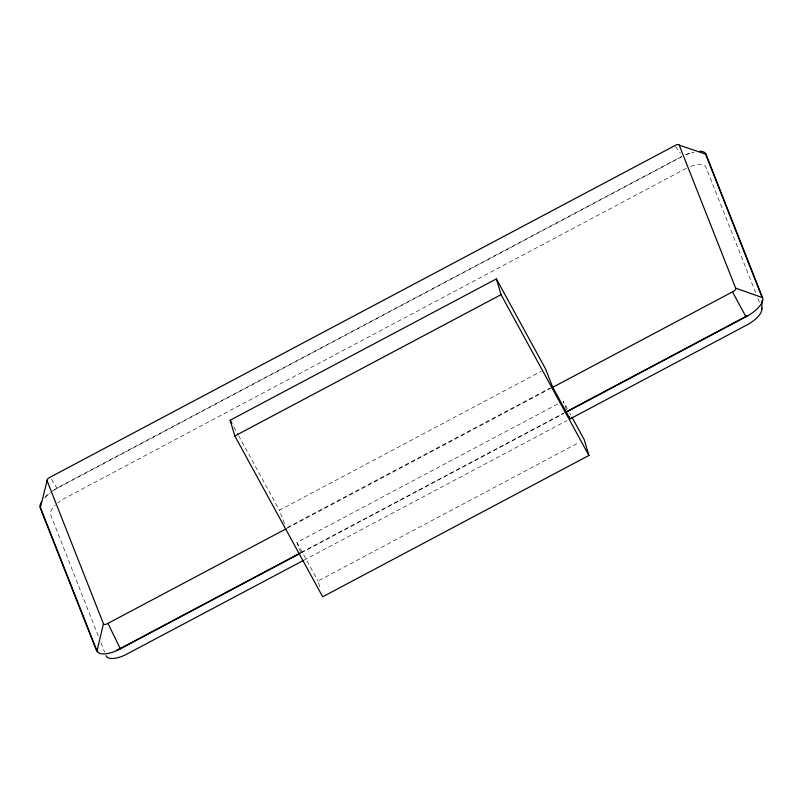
<?xml version="1.0" encoding="UTF-8"?>
<svg xmlns="http://www.w3.org/2000/svg" width="803" height="803" viewBox="0 0 803 803"><rect width="100%" height="100%" fill="white"/><g stroke="black" fill="none" stroke-linecap="round" stroke-linejoin="round"><path stroke-width="0.6" stroke-dasharray="4.01 3.01" d="M51.974 491.426A22.635 9.094 -29.2 0 1 57.023 488.385L682.65 156.314M284.523 523.626L279.364 510.266L541.172 371.307M287.344 527.491L550.256 387.939M287.323 528.193L550.798 388.341M300.804 552.454L296.929 542.437L560.946 402.293M301.496 552.313L563.927 413.023M300.964 552.996L563.576 413.605M303.815 560.243L566.968 420.561M319.684 586.652L318.018 581.031L578.722 442.644M686.334 168.319L63.437 498.974A20.737 8.331 -29.2 0 0 57.706 503.009M675.514 146.578L680.512 153.393M51.482 479.16L57.023 488.385M567.259 408.627L563.154 401.119L566.597 410.022M569.598 412.913L570.772 415.061M233.763 426.805L237.959 434.493M238.561 435.597L279.364 510.266M296.929 542.437L318.018 581.031M755.653 292.623L705.586 166.261A20.737 8.331 -29.2 0 0 689.616 166.853M757.942 298.425L759.779 303.072M98.237 635.956L50.348 514.061A20.737 8.331 -29.2 0 1 55.307 505.167M100.987 642.922L104.651 652.207M44.577 498.121A26.409 10.61 -29.2 0 1 50.428 492.62M54.002 490.001A26.409 10.61 -29.2 0 1 59.904 486.457L678.876 157.92A26.409 10.61 -29.2 0 1 681.948 156.384M686.063 154.658A26.409 10.61 -29.2 0 1 693.872 152.44M45.56 496.605A22.635 9.094 -29.2 0 1 49.635 493.092M685.29 154.999A22.635 9.094 -29.2 0 1 693.089 152.148"/><path stroke-width="1.2" d="M570.291 418.805L748.777 323.97A20.737 8.331 -29.2 0 0 761.876 308.894L761.886 300.914M299.85 553.588L120.35 648.874A22.635 9.094 -29.2 0 1 97.012 650.942L103.446 623.79L46.935 480.365A3.734 1.496 -29.2 0 1 49.294 477.655L675.785 145.122A3.734 1.496 -29.2 0 1 679.097 144.821L735.839 288.628A3.734 1.496 -29.2 0 1 733.48 291.338L551.912 387.749M97.012 650.942L40.421 507.506L47.036 480.816M571.947 417.199L584.243 439.713L588.91 455.462L322.686 596.78L234.827 435.969L230.16 420.22L496.384 278.912L545.588 368.958L552.474 386.765L570.04 418.925L569.176 416.707M234.827 435.969L501.052 294.661L496.384 278.912M103.446 623.79L103.677 624.172A3.734 1.496 -29.2 0 0 106.99 623.881L286.209 528.786M300.392 552.906L123.22 646.937A26.409 10.61 -29.2 0 1 117.057 649.808M565.031 412.431L742.203 318.4A26.409 10.61 -29.2 0 0 747.151 315.489M565.794 412.431L745.977 316.794A22.635 9.094 -29.2 0 0 762.579 297.672L705.988 154.236A22.635 9.094 -29.2 0 0 699.814 151.235M303.574 560.374L125.027 655.057A20.737 8.331 -29.2 0 1 106.628 656.693L106.026 655.69M679.328 145.202L705.988 154.236M735.739 288.177L762.579 297.672M501.052 294.661L588.91 455.462M230.16 420.22L231.957 423.512M732.517 291.89L745.977 316.794M107.973 623.389L120.35 648.874M761.605 307.72L761.876 308.894M97.815 651.514A26.409 10.61 -29.2 0 1 96.009 649.366L40.531 508.771A26.409 10.61 -29.2 0 1 40.311 505.77M705.385 154.296A26.409 10.61 -29.2 0 1 706.098 155.491L761.575 296.086A26.409 10.61 -29.2 0 1 761.886 297.491M40.421 507.506A22.635 9.094 -29.2 0 1 41.415 501.825"/></g></svg>
